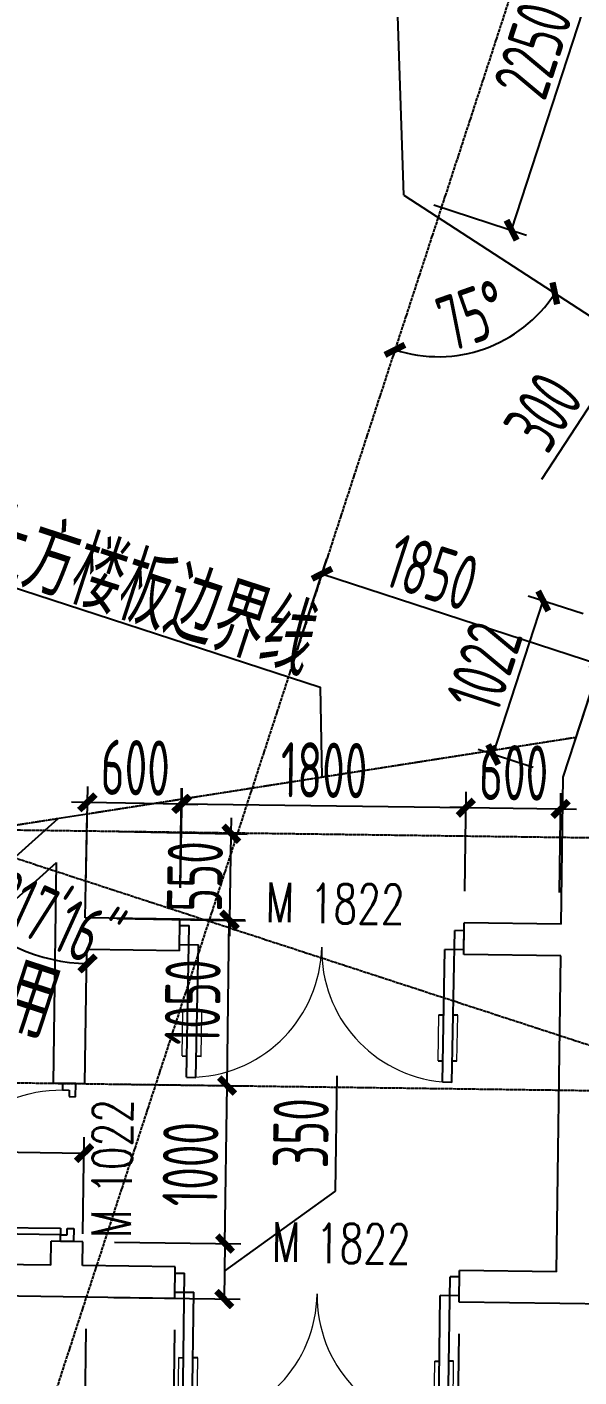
# Model space of a CAD drawing. Header units: millimetres. Extents: x 11639278 to 23698211, y -13072636 to -5537337.
# Drawn here: x 11854650 to 11858144, y -6352393 to -6343850 of the extents above; entities that cross this region are included whole.
import ezdxf
from ezdxf.enums import TextEntityAlignment as Align

# ---------------------------------------------------------------- set-up
doc = ezdxf.new("R2010")
doc.units = ezdxf.units.MM
doc.header["$LTSCALE"] = 10
for name, pattern in [('A2-RG-AXIS$0$CENTER', [2, 1.25, -0.25, 0.25, -0.25]), ('A2-RG-AXIS$0$DOTE', [2.42, 2, -0.2, 0.02, -0.2]), ('A2-RI-F1$0$HIDDEN2', [0.1875, 0.125, -0.0625])]:
    doc.linetypes.add(name, pattern=pattern)
for name, color, linetype in [('A2-RB-F1$0$$34$A-DIMS-100', 1, 'Continuous'), ('A2-RB-F1$0$A-DIMS-100', 1, 'Continuous'), ('A2-RD-F1（少）$0$A-STRS', 50, 'Continuous'), ('A2-RG-AXIS$0$A-GRID', 1, 'A2-RG-AXIS$0$CENTER'), ('A2-RI-F1$0$A-DOOR', 32, 'Continuous'), ('A2-RI-F1$0$A-SYMB', 4, 'Continuous'), ('A2-RI-F1$0$A-SYMB-AREA', 4, 'Continuous'), ('A2-RI-F1$0$A-SYMB-DOOR', 4, 'Continuous'), ('A2-RI-F1$0$A-SYMB-NAME', 4, 'Continuous'), ('A2-RI-F1$0$A-WALL', 7, 'Continuous'), ('A2-RI-F1$0$an-flor-abov', 2, 'A2-RI-F1$0$HIDDEN2'), ('A2-RI-F1$0$WINDOW_TEXT', 7, 'Continuous')]:
    doc.layers.add(name, color=color, linetype=linetype)
doc.styles.add('A2-RB-F1$0$$0$XD2008', font='hzs.shx', dxfattribs={"width": 0.7, "bigfont": 'hztxt.shx'})
doc.styles.add('A2-RB-F1$0$XD2008', font='hzs.shx', dxfattribs={"width": 0.7, "bigfont": 'hztxt.shx'})
doc.styles.add('A2-RI-F1$0$ECADI', font='hzs.shx', dxfattribs={"width": 0.7, "bigfont": 'hztxt.shx'})
doc.styles.add('A2-RI-F1$0$ECADI-TXT', font='simplex.shx', dxfattribs={"bigfont": 'hztxt.shx'})
doc.styles.add('A2-RI-F1$0$SIMPLEX', font='simplex.shx', dxfattribs={"width": 0.7})
doc.dimstyles.new('A2-RB-F1$0$$0$XD100$0', dxfattribs={"dimscale": 100, "dimtxt": 3.5, "dimasz": 1, "dimexe": 1, "dimexo": 2, "dimgap": 0.5, "dimtad": 1, "dimdec": 0, "dimdsep": 46, "dimtxsty": 'A2-RB-F1$0$$0$XD2008', "dimblk1": 'A2-RB-F1$0$$20$_ArchTick', "dimblk2": 'A2-RB-F1$0$$20$_ArchTick', "dimsah": 1, "dimcen": 2.5, "dimclrt": 4, "dimaunit": 1, "dimadec": 0, "dimazin": 0, "dimtfac": 1, "dimtdec": 0, "dimtix": 1, "dimtmove": 2, "dimatfit": 3, "dimfxl": 0, "dimtolj": 1, "dimtzin": 0, "dimarcsym": 0})
doc.dimstyles.new('A2-RB-F1$0$XD100', dxfattribs={"dimscale": 100, "dimtxt": 3.5, "dimasz": 1.5, "dimexe": 1, "dimexo": 2, "dimgap": 0.5, "dimtad": 1, "dimdec": 0, "dimdsep": 46, "dimtxsty": 'A2-RB-F1$0$XD2008', "dimcen": 2.5, "dimclrt": 4, "dimaunit": 1, "dimadec": 0, "dimazin": 0, "dimtfac": 1, "dimtdec": 0, "dimtix": 1, "dimtmove": 1, "dimatfit": 3, "dimfxl": 0, "dimtolj": 1, "dimtzin": 0, "dimarcsym": 0})
doc.dimstyles.new('A2-RB-F1$0$XD100$0', dxfattribs={"dimscale": 100, "dimtxt": 3.5, "dimasz": 1, "dimexe": 1, "dimexo": 2, "dimgap": 0.5, "dimtad": 1, "dimdec": 0, "dimdsep": 46, "dimtxsty": 'A2-RB-F1$0$XD2008', "dimblk1": 'A2-RB-F1$0$_ArchTick', "dimblk2": 'A2-RB-F1$0$_ArchTick', "dimsah": 1, "dimcen": 2.5, "dimclrt": 4, "dimaunit": 1, "dimadec": 0, "dimazin": 0, "dimtfac": 1, "dimtdec": 0, "dimtix": 1, "dimtmove": 1, "dimatfit": 3, "dimfxl": 0, "dimtolj": 1, "dimtzin": 0, "dimarcsym": 0})

# ---------------------------------------------------------------- blocks, each defined once
blk = doc.blocks.new('A2-RG-AXIS')
at = {"layer": 'A2-RG-AXIS$0$A-GRID', "linetype": 'A2-RG-AXIS$0$DOTE'}
for p, q in [((11866017.6, -6318162.5), (11852857, -6358539.7)), ((11834459.4, -6342551.3), (11872420.1, -6354924.3)), ((11835588.6, -6348674.9), (11872727, -6349175.1)), ((11835567, -6350274.8), (11872705.5, -6350774.9))]:
    blk.add_line(p, q, dxfattribs=at)
blk = doc.blocks.new('A2-RB-F1$0$_ArchTick')
at = {"color": 0, "linetype": 'ByBlock', "const_width": 0.4}
blk.add_lwpolyline([(-0.5, -0.5), (0.5, 0.5)], dxfattribs=at)
blk = doc.blocks.new('*D1286')
at = {"layer": 'A2-RB-F1$0$A-DIMS-100', "color": 0, "lineweight": -2, "transparency": 16777216}
for p, q in [((11857922.7, -6342836.5), (11858509.9, -6343027.9)), ((11857717.5, -6345136.1), (11858414.8, -6342996.9)), ((11857225.5, -6344975.8), (11857812.6, -6345167.1))]:
    blk.add_line(p, q, dxfattribs=at)
at = {"layer": 'Defpoints', "color": 0, "transparency": 16777216}
for p in [(11857732.6, -6342774.5), (11858414.8, -6342996.9), (11857035.3, -6344913.8)]:
    blk.add_point(p, dxfattribs=at)
at = {"layer": 'A2-RB-F1$0$A-DIMS-100', "color": 0, "lineweight": -2, "transparency": 16777216, "xscale": 100, "yscale": 100, "zscale": 100}
for p, rotation in [((11858414.8, -6342996.9), 71.94704049330034), ((11857717.5, -6345136.1), 251.9470404933003)]:
    blk.add_blockref('A2-RB-F1$0$_ArchTick', p, dxfattribs=dict(at, rotation=rotation))
at = {"layer": 'A2-RB-F1$0$A-DIMS-100', "color": 4, "transparency": 16777216, "insert": (11857852.3, -6343996.8), "char_height": 350, "attachment_point": 5, "rotation": 71.94704, "style": 'A2-RB-F1$0$XD2008'}
blk.add_mtext('\\A1;2250', dxfattribs=at)
blk = doc.blocks.new('*D1292')
at = {"layer": 'A2-RB-F1$0$A-DIMS-100', "color": 0, "lineweight": -2, "transparency": 16777216}
for p, q in [((11855583.2, -6352095), (11855569.1, -6353151.9)), ((11857383, -6352119.1), (11857368.9, -6353176)), ((11855570.4, -6353051.9), (11857370.3, -6353076))]:
    blk.add_line(p, q, dxfattribs=at)
at = {"layer": 'Defpoints', "color": 0, "transparency": 16777216}
for p in [(11855585.9, -6351895), (11857385.7, -6351919.1), (11857370.3, -6353076)]:
    blk.add_point(p, dxfattribs=at)
at = {"layer": 'A2-RB-F1$0$A-DIMS-100', "color": 0, "lineweight": -2, "transparency": 16777216, "xscale": 100, "yscale": 100, "zscale": 100}
for p, rotation in [((11855570.4, -6353051.9), 179.2349047047438), ((11857370.3, -6353076), 359.2349047047438)]:
    blk.add_blockref('A2-RB-F1$0$_ArchTick', p, dxfattribs=dict(at, rotation=rotation))
at = {"layer": 'A2-RB-F1$0$A-DIMS-100', "color": 4, "transparency": 16777216, "insert": (11856473.3, -6352839), "char_height": 350, "attachment_point": 5, "rotation": 359.2349, "style": 'A2-RB-F1$0$XD2008'}
blk.add_mtext('\\A1;1800', dxfattribs=at)
blk = doc.blocks.new('*D1293')
at = {"layer": 'A2-RB-F1$0$A-DIMS-100', "color": 0, "lineweight": -2, "transparency": 16777216}
for p, q in [((11857383, -6352119.1), (11857368.9, -6353176)), ((11858688, -6352136.5), (11858673.8, -6353193.4)), ((11857370.3, -6353076), (11858675.2, -6353093.4))]:
    blk.add_line(p, q, dxfattribs=at)
at = {"layer": 'Defpoints', "color": 0, "transparency": 16777216}
for p in [(11857385.7, -6351919.1), (11858690.6, -6351936.5), (11858675.2, -6353093.4)]:
    blk.add_point(p, dxfattribs=at)
at = {"layer": 'A2-RB-F1$0$A-DIMS-100', "color": 0, "lineweight": -2, "transparency": 16777216, "xscale": 100, "yscale": 100, "zscale": 100}
for p, rotation in [((11857370.3, -6353076), 179.234904710954), ((11858675.2, -6353093.4), 359.234904710954)]:
    blk.add_blockref('A2-RB-F1$0$_ArchTick', p, dxfattribs=dict(at, rotation=rotation))
at = {"layer": 'A2-RB-F1$0$A-DIMS-100', "color": 4, "transparency": 16777216, "insert": (11858025.7, -6352859.7), "char_height": 350, "attachment_point": 5, "rotation": 359.2349, "style": 'A2-RB-F1$0$XD2008'}
blk.add_mtext('\\A1;1305', dxfattribs=at)
blk = doc.blocks.new('*D1343')
at = {"layer": 'A2-RB-F1$0$A-DIMS-100', "color": 0, "lineweight": -2, "transparency": 16777216}
for p, q in [((11856358.8, -6347796), (11856548.3, -6347214.6)), ((11856517.3, -6347309.7), (11858276.4, -6347883)), ((11858117.9, -6348369.4), (11858307.4, -6347788))]:
    blk.add_line(p, q, dxfattribs=at)
at = {"layer": 'Defpoints', "color": 0, "transparency": 16777216}
for p in [(11858276.4, -6347883), (11856296.8, -6347986.2), (11858055.9, -6348559.5)]:
    blk.add_point(p, dxfattribs=at)
at = {"layer": 'A2-RB-F1$0$A-DIMS-100', "color": 0, "lineweight": -2, "transparency": 16777216, "xscale": 100, "yscale": 100, "zscale": 100}
for p, rotation in [((11856517.3, -6347309.7), 161.9470611219763), ((11858276.4, -6347883), 341.9470611219763)]:
    blk.add_blockref('A2-RB-F1$0$_ArchTick', p, dxfattribs=dict(at, rotation=rotation))
at = {"layer": 'A2-RB-F1$0$A-DIMS-100', "color": 4, "transparency": 16777216, "insert": (11857214.7, -6347299.1), "char_height": 350, "attachment_point": 5, "rotation": 341.94706, "style": 'A2-RB-F1$0$XD2008'}
blk.add_mtext('\\A1;1850', dxfattribs=at)
blk = doc.blocks.new('*D1350')
at = {"layer": 'A2-RB-F1$0$A-DIMS-100', "color": 0, "lineweight": -2, "transparency": 16777216}
for p, q in [((11857600.8, -6348453.7), (11857917.5, -6347482.1)), ((11858169.9, -6347564.4), (11857822.4, -6347451.1)), ((11857853.2, -6348536), (11857505.7, -6348422.8))]:
    blk.add_line(p, q, dxfattribs=at)
at = {"layer": 'Defpoints', "color": 0, "transparency": 16777216}
for p in [(11857917.5, -6347482.1), (11858360, -6347626.4), (11858043.4, -6348598)]:
    blk.add_point(p, dxfattribs=at)
at = {"layer": 'A2-RB-F1$0$A-DIMS-100', "color": 0, "lineweight": -2, "transparency": 16777216, "xscale": 100, "yscale": 100, "zscale": 100}
for p, rotation in [((11857917.5, -6347482.1), 71.94709003985555), ((11857600.8, -6348453.7), 251.9470900398556)]:
    blk.add_blockref('A2-RB-F1$0$_ArchTick', p, dxfattribs=dict(at, rotation=rotation))
at = {"layer": 'A2-RB-F1$0$A-DIMS-100', "color": 4, "transparency": 16777216, "insert": (11857545.2, -6347898.2), "char_height": 350, "attachment_point": 5, "rotation": 71.94709, "style": 'A2-RB-F1$0$XD2008'}
blk.add_mtext('\\A1;1022', dxfattribs=at)
blk = doc.blocks.new('*D1066')
at = {"layer": 'A2-RB-F1$0$A-DIMS-100', "color": 0, "lineweight": -2, "transparency": 16777216}
blk.add_arc((11857252.3, -6345054.9), 881.3, 251.94704, 326.94704, dxfattribs=at)
at = {"layer": 'Defpoints', "color": 0, "transparency": 16777216}
for p in [(11866017.6, -6318162.5), (11857035.3, -6344913.8), (11857358.9, -6345929.8), (11859206, -6346326.3), (11852857, -6358539.7)]:
    blk.add_point(p, dxfattribs=at)
at = {"layer": 'A2-RB-F1$0$A-DIMS-100', "color": 0, "lineweight": -2, "transparency": 16777216, "xscale": 100, "yscale": 100, "zscale": 100}
for p, rotation in [((11857991, -6345535.6), 56.94704049335844), ((11856979.1, -6345892.9), 161.9470385784911)]:
    blk.add_blockref('A2-RB-F1$0$_ArchTick', p, dxfattribs=dict(at, rotation=rotation))
at = {"layer": 'A2-RB-F1$0$A-DIMS-100', "color": 4, "transparency": 16777216, "insert": (11857470.8, -6345673.8), "char_height": 350, "attachment_point": 5, "rotation": 19.44704, "style": 'A2-RB-F1$0$XD2008'}
blk.add_mtext('\\A1;75°', dxfattribs=at)
blk = doc.blocks.new('*D1072')
at = {"layer": 'A2-RB-F1$0$A-DIMS-100', "color": 0, "lineweight": -2, "transparency": 16777216}
for p, q in [((11858533.1, -6345526.9), (11859072.2, -6345880)), ((11858368.8, -6345777.9), (11858907.9, -6346131)), ((11858988.6, -6345825.2), (11858824.2, -6346076.2)), ((11858906.4, -6345950.7), (11858306, -6346102.8)), ((11858306, -6346102.8), (11857906, -6346713.5))]:
    blk.add_line(p, q, dxfattribs=at)
at = {"layer": 'Defpoints', "color": 0, "transparency": 16777216}
for p in [(11858365.8, -6345417.3), (11858201.5, -6345668.3), (11858824.2, -6346076.2)]:
    blk.add_point(p, dxfattribs=at)
at = {"layer": 'A2-RB-F1$0$A-DIMS-100', "color": 0, "lineweight": -2, "transparency": 16777216, "xscale": 100, "yscale": 100, "zscale": 100}
for p, rotation in [((11858988.6, -6345825.2), 56.77460705930186), ((11858824.2, -6346076.2), 236.7746070593018)]:
    blk.add_blockref('A2-RB-F1$0$_ArchTick', p, dxfattribs=dict(at, rotation=rotation))
at = {"layer": 'A2-RB-F1$0$A-DIMS-100', "color": 4, "transparency": 16777216, "insert": (11857917.8, -6346284.9), "char_height": 350, "attachment_point": 5, "rotation": 56.77461, "style": 'A2-RB-F1$0$XD2008'}
blk.add_mtext('\\A1;300', dxfattribs=at)
blk = doc.blocks.new('*D919')
at = {"layer": 'A2-RB-F1$0$A-DIMS-100', "color": 0, "lineweight": -2, "transparency": 16777216}
blk.add_arc((11857252.3, -6345054.9), 881.3, 251.94704, 326.94704, dxfattribs=at)
at = {"layer": 'Defpoints', "color": 0, "transparency": 16777216}
for p in [(11866017.6, -6318162.5), (11857035.3, -6344913.8), (11857358.9, -6345929.8), (11859206, -6346326.3), (11852857, -6358539.7)]:
    blk.add_point(p, dxfattribs=at)
at = {"layer": 'A2-RB-F1$0$A-DIMS-100', "color": 0, "lineweight": -2, "transparency": 16777216, "xscale": 100, "yscale": 100, "zscale": 100}
for p, rotation in [((11857991, -6345535.6), 56.94704049335844), ((11856979.1, -6345892.9), 161.9470385784911)]:
    blk.add_blockref('A2-RB-F1$0$_ArchTick', p, dxfattribs=dict(at, rotation=rotation))
at = {"layer": 'A2-RB-F1$0$A-DIMS-100', "color": 4, "transparency": 16777216, "insert": (11857470.8, -6345673.8), "char_height": 350, "attachment_point": 5, "rotation": 19.44704, "style": 'A2-RB-F1$0$XD2008'}
blk.add_mtext('\\A1;75°', dxfattribs=at)
blk = doc.blocks.new('*D785')
at = {"layer": 'A2-RB-F1$0$A-DIMS-100', "color": 0, "lineweight": -2, "transparency": 16777216}
for p, q in [((11855022.5, -6352087.5), (11855008.4, -6353144.4)), ((11855583.2, -6352095), (11855569.1, -6353151.9)), ((11855009.8, -6353044.4), (11854909.8, -6353043.1)), ((11855009.8, -6353044.4), (11855570.4, -6353051.9)), ((11855570.4, -6353051.9), (11855670.4, -6353053.3))]:
    blk.add_line(p, q, dxfattribs=at)
at = {"layer": 'Defpoints', "color": 0, "transparency": 16777216}
for p in [(11855025.2, -6351887.5), (11855585.9, -6351895), (11855570.4, -6353051.9)]:
    blk.add_point(p, dxfattribs=at)
at = {"layer": 'A2-RB-F1$0$A-DIMS-100', "color": 0, "lineweight": -2, "transparency": 16777216, "xscale": 100, "yscale": 100, "zscale": 100}
for p, rotation in [((11855009.8, -6353044.4), 359.234904689043), ((11855570.4, -6353051.9), 179.2349046890431)]:
    blk.add_blockref('A2-RB-F1$0$_ArchTick', p, dxfattribs=dict(at, rotation=rotation))
at = {"layer": 'A2-RB-F1$0$A-DIMS-100', "color": 4, "transparency": 16777216, "insert": (11855293.1, -6352823.2), "char_height": 350, "attachment_point": 5, "rotation": 359.2349, "style": 'A2-RB-F1$0$XD2008'}
blk.add_mtext('\\A1;561', dxfattribs=at)
blk = doc.blocks.new('*D791')
at = {"layer": 'A2-RB-F1$0$A-DIMS-100', "color": 0, "lineweight": -2, "transparency": 16777216}
for p, q in [((11855620.6, -6349295.3), (11855629, -6348665.8)), ((11857420.4, -6349319.3), (11857428.8, -6348689.8)), ((11855627.7, -6348765.8), (11857427.5, -6348789.8))]:
    blk.add_line(p, q, dxfattribs=at)
at = {"layer": 'Defpoints', "color": 0, "transparency": 16777216}
for p in [(11857427.5, -6348789.8), (11855617.9, -6349495.2), (11857417.8, -6349519.3)]:
    blk.add_point(p, dxfattribs=at)
at = {"layer": 'A2-RB-F1$0$A-DIMS-100', "color": 0, "lineweight": -2, "transparency": 16777216, "xscale": 100, "yscale": 100, "zscale": 100}
for p, rotation in [((11855627.7, -6348765.8), 179.2349047046861), ((11857427.5, -6348789.8), 359.2349047046861)]:
    blk.add_blockref('A2-RB-F1$0$_ArchTick', p, dxfattribs=dict(at, rotation=rotation))
at = {"layer": 'A2-RB-F1$0$A-DIMS-100', "color": 4, "transparency": 16777216, "insert": (11856530.6, -6348552.8), "char_height": 350, "attachment_point": 5, "rotation": 359.2349, "style": 'A2-RB-F1$0$XD2008'}
blk.add_mtext('\\A1;1800', dxfattribs=at)
blk = doc.blocks.new('*D792')
at = {"layer": 'A2-RB-F1$0$A-DIMS-100', "color": 0, "lineweight": -2, "transparency": 16777216}
for p, q in [((11855022.6, -6349287.3), (11855034.2, -6348656.3)), ((11855621.5, -6349298.3), (11855633.1, -6348667.3)), ((11855032.4, -6348756.3), (11854932.4, -6348754.5)), ((11855631.3, -6348767.3), (11855032.4, -6348756.3)), ((11855631.3, -6348767.3), (11855731.3, -6348769.2))]:
    blk.add_line(p, q, dxfattribs=at)
at = {"layer": 'Defpoints', "color": 0, "transparency": 16777216}
for p in [(11855032.4, -6348756.3), (11855019, -6349487.2), (11855617.9, -6349498.3)]:
    blk.add_point(p, dxfattribs=at)
at = {"layer": 'A2-RB-F1$0$A-DIMS-100', "color": 0, "lineweight": -2, "transparency": 16777216, "xscale": 100, "yscale": 100, "zscale": 100}
for p, rotation in [((11855032.4, -6348756.3), 358.947030030463), ((11855631.3, -6348767.3), 178.947030030463)]:
    blk.add_blockref('A2-RB-F1$0$_ArchTick', p, dxfattribs=dict(at, rotation=rotation))
at = {"layer": 'A2-RB-F1$0$A-DIMS-100', "color": 4, "transparency": 16777216, "insert": (11855336, -6348536.9), "char_height": 350, "attachment_point": 5, "rotation": 358.94703, "style": 'A2-RB-F1$0$XD2008'}
blk.add_mtext('\\A1;600', dxfattribs=at)
blk = doc.blocks.new('*D793')
at = {"layer": 'A2-RB-F1$0$A-DIMS-100', "color": 0, "lineweight": -2, "transparency": 16777216}
for p, q in [((11857420.4, -6349319.3), (11857428.8, -6348689.8)), ((11858020.6, -6349327.3), (11858029, -6348697.8)), ((11857427.5, -6348789.8), (11857327.5, -6348788.5)), ((11857427.5, -6348789.8), (11858027.7, -6348797.8)), ((11858027.7, -6348797.8), (11858127.7, -6348799.2))]:
    blk.add_line(p, q, dxfattribs=at)
at = {"layer": 'Defpoints', "color": 0, "transparency": 16777216}
for p in [(11858027.7, -6348797.8), (11857417.8, -6349519.3), (11858017.9, -6349527.3)]:
    blk.add_point(p, dxfattribs=at)
at = {"layer": 'A2-RB-F1$0$A-DIMS-100', "color": 0, "lineweight": -2, "transparency": 16777216, "xscale": 100, "yscale": 100, "zscale": 100}
for p, rotation in [((11857427.5, -6348789.8), 359.2349047044488), ((11858027.7, -6348797.8), 179.2349047044488)]:
    blk.add_blockref('A2-RB-F1$0$_ArchTick', p, dxfattribs=dict(at, rotation=rotation))
at = {"layer": 'A2-RB-F1$0$A-DIMS-100', "color": 4, "transparency": 16777216, "insert": (11857730.6, -6348568.8), "char_height": 350, "attachment_point": 5, "rotation": 359.2349, "style": 'A2-RB-F1$0$XD2008'}
blk.add_mtext('\\A1;600', dxfattribs=at)
blk = doc.blocks.new('*D794')
at = {"layer": 'A2-RB-F1$0$A-DIMS-100', "color": 0, "lineweight": -2, "transparency": 16777216}
for p, q in [((11853104.7, -6351461.9), (11853112.8, -6350850.6)), ((11855004.5, -6351487.2), (11855012.7, -6350876)), ((11853111.5, -6350950.6), (11855011.3, -6350976))]:
    blk.add_line(p, q, dxfattribs=at)
at = {"layer": 'Defpoints', "color": 0, "transparency": 16777216}
for p in [(11855011.3, -6350976), (11853102, -6351661.8), (11855001.8, -6351687.2)]:
    blk.add_point(p, dxfattribs=at)
at = {"layer": 'A2-RB-F1$0$A-DIMS-100', "color": 0, "lineweight": -2, "transparency": 16777216, "xscale": 100, "yscale": 100, "zscale": 100}
for p, rotation in [((11853111.5, -6350950.6), 179.234904704615), ((11855011.3, -6350976), 359.234904704615)]:
    blk.add_blockref('A2-RB-F1$0$_ArchTick', p, dxfattribs=dict(at, rotation=rotation))
at = {"layer": 'A2-RB-F1$0$A-DIMS-100', "color": 4, "transparency": 16777216, "insert": (11854064.4, -6350738.3), "char_height": 350, "attachment_point": 5, "rotation": 359.2349, "style": 'A2-RB-F1$0$XD2008'}
blk.add_mtext('\\A1;1900', dxfattribs=at)
blk = doc.blocks.new('A2-RB-F1$0$$20$_ArchTick')
at = {"color": 0, "linetype": 'ByBlock', "const_width": 0.4}
blk.add_lwpolyline([(-0.5, -0.5), (0.5, 0.5)], dxfattribs=at)
blk = doc.blocks.new('*D795')
at = {"layer": 'A2-RB-F1$0$$34$A-DIMS-100', "color": 0, "lineweight": -2, "transparency": 16777216}
blk.add_arc((11854769, -6348925.3), 1365, 179.24566, 221.96419, dxfattribs=at)
at = {"layer": 'Defpoints', "color": 0, "transparency": 16777216}
for p in [(11835594.4, -6348672.9), (11854769, -6348925.3), (11872151.4, -6349154.2), (11853441.6, -6349243.6), (11853067.4, -6350455.5)]:
    blk.add_point(p, dxfattribs=at)
at = {"layer": 'A2-RB-F1$0$$34$A-DIMS-100', "color": 0, "lineweight": -2, "transparency": 16777216, "xscale": 100, "yscale": 100, "zscale": 100}
for p, rotation in [((11853404.1, -6348907.4), 89.24566017403515), ((11853754, -6349838.1), 311.9641854094716)]:
    blk.add_blockref('A2-RB-F1$0$$20$_ArchTick', p, dxfattribs=dict(at, rotation=rotation))
at = {"layer": 'A2-RB-F1$0$$34$A-DIMS-100', "color": 4, "transparency": 16777216, "insert": (11853733.1, -6349314.8), "char_height": 350, "attachment_point": 5, "rotation": 290.60492, "style": 'A2-RB-F1$0$$0$XD2008'}
blk.add_mtext('\\A1;42°43\'7"', dxfattribs=at)
blk = doc.blocks.new('*D796')
at = {"layer": 'A2-RB-F1$0$$34$A-DIMS-100', "color": 0, "lineweight": -2, "transparency": 16777216}
blk.add_arc((11855047.7, -6348674.7), 1101.6, 221.96419, 269.25206, dxfattribs=at)
at = {"layer": 'Defpoints', "color": 0, "transparency": 16777216}
for p in [(11854769, -6348925.3), (11854459.5, -6349606.2), (11855034.5, -6349679.5), (11853067.4, -6350455.5), (11855022.8, -6350579.4)]:
    blk.add_point(p, dxfattribs=at)
at = {"layer": 'A2-RB-F1$0$$34$A-DIMS-100', "color": 0, "lineweight": -2, "transparency": 16777216, "xscale": 100, "yscale": 100, "zscale": 100}
for p, rotation in [((11854228.5, -6349411.3), 131.964185409525), ((11855033.3, -6349776.2), 359.2520600839973)]:
    blk.add_blockref('A2-RB-F1$0$$20$_ArchTick', p, dxfattribs=dict(at, rotation=rotation))
at = {"layer": 'A2-RB-F1$0$$34$A-DIMS-100', "color": 4, "transparency": 16777216, "insert": (11854699.4, -6349442.7), "char_height": 350, "attachment_point": 5, "rotation": 335.60812, "style": 'A2-RB-F1$0$$0$XD2008'}
blk.add_mtext('\\A1;47°17\'16"', dxfattribs=at)
blk = doc.blocks.new('*D798')
at = {"layer": 'A2-RB-F1$0$A-DIMS-100', "color": 0, "lineweight": -2, "transparency": 16777216}
for p, q in [((11855217.2, -6350539.4), (11856016.6, -6350550.1)), ((11855903.2, -6351548.6), (11855916.6, -6350548.7)), ((11855203.8, -6351539.3), (11856003.2, -6351550))]:
    blk.add_line(p, q, dxfattribs=at)
at = {"layer": 'Defpoints', "color": 0, "transparency": 16777216}
for p in [(11855017.2, -6350536.7), (11855916.6, -6350548.7), (11855003.9, -6351536.6)]:
    blk.add_point(p, dxfattribs=at)
at = {"layer": 'A2-RB-F1$0$A-DIMS-100', "color": 0, "lineweight": -2, "transparency": 16777216, "xscale": 100, "yscale": 100, "zscale": 100}
for p, rotation in [((11855916.6, -6350548.7), 89.23490470434668), ((11855903.2, -6351548.6), 269.2349047043467)]:
    blk.add_blockref('A2-RB-F1$0$_ArchTick', p, dxfattribs=dict(at, rotation=rotation))
at = {"layer": 'A2-RB-F1$0$A-DIMS-100', "color": 4, "transparency": 16777216, "insert": (11855684.9, -6351045.7), "char_height": 350, "attachment_point": 5, "rotation": 89.2349, "style": 'A2-RB-F1$0$XD2008'}
blk.add_mtext('\\A1;1000', dxfattribs=at)
blk = doc.blocks.new('*D799')
at = {"layer": 'A2-RB-F1$0$A-DIMS-100', "color": 0, "lineweight": -2, "transparency": 16777216}
for p, q in [((11856603.8, -6351217.5), (11856613.6, -6350487.6)), ((11855900.9, -6351723.9), (11856603.8, -6351217.5)), ((11855203.8, -6351539.3), (11856003.2, -6351550)), ((11855903.2, -6351548.6), (11855898.5, -6351899.2)), ((11855199.2, -6351889.9), (11855998.5, -6351900.5))]:
    blk.add_line(p, q, dxfattribs=at)
at = {"layer": 'Defpoints', "color": 0, "transparency": 16777216}
for p in [(11855003.9, -6351536.6), (11854999.2, -6351887.2), (11855898.5, -6351899.2)]:
    blk.add_point(p, dxfattribs=at)
at = {"layer": 'A2-RB-F1$0$A-DIMS-100', "color": 0, "lineweight": -2, "transparency": 16777216, "xscale": 100, "yscale": 100, "zscale": 100}
for p, rotation in [((11855903.2, -6351548.6), 89.23490470498606), ((11855898.5, -6351899.2), 269.234904704986)]:
    blk.add_blockref('A2-RB-F1$0$_ArchTick', p, dxfattribs=dict(at, rotation=rotation))
at = {"layer": 'A2-RB-F1$0$A-DIMS-100', "color": 4, "transparency": 16777216, "insert": (11856383.7, -6350849.5), "char_height": 350, "attachment_point": 5, "rotation": 89.2349, "style": 'A2-RB-F1$0$XD2008'}
blk.add_mtext('\\A1;350', dxfattribs=at)
blk = doc.blocks.new('*D800')
at = {"layer": 'A2-RB-F1$0$A-DIMS-100', "color": 0, "lineweight": -2, "transparency": 16777216}
for p, q in [((11855231.2, -6349490.1), (11856030.6, -6349500.8)), ((11855916.6, -6350548.7), (11855930.6, -6349499.4)), ((11855217.2, -6350539.4), (11856016.6, -6350550.1))]:
    blk.add_line(p, q, dxfattribs=at)
at = {"layer": 'Defpoints', "color": 0, "transparency": 16777216}
for p in [(11855031.2, -6349487.4), (11855930.6, -6349499.4), (11855017.2, -6350536.7)]:
    blk.add_point(p, dxfattribs=at)
at = {"layer": 'A2-RB-F1$0$A-DIMS-100', "color": 0, "lineweight": -2, "transparency": 16777216, "xscale": 100, "yscale": 100, "zscale": 100}
for p, rotation in [((11855930.6, -6349499.4), 89.23490470455606), ((11855916.6, -6350548.7), 269.2349047045561)]:
    blk.add_blockref('A2-RB-F1$0$_ArchTick', p, dxfattribs=dict(at, rotation=rotation))
at = {"layer": 'A2-RB-F1$0$A-DIMS-100', "color": 4, "transparency": 16777216, "insert": (11855698.6, -6350021.1), "char_height": 350, "attachment_point": 5, "rotation": 89.2349, "style": 'A2-RB-F1$0$XD2008'}
blk.add_mtext('\\A1;1050', dxfattribs=at)
blk = doc.blocks.new('*D801')
at = {"layer": 'A2-RB-F1$0$A-DIMS-100', "color": 0, "lineweight": -2, "transparency": 16777216}
for p, q in [((11855943.2, -6348954.8), (11855945.1, -6348854.9)), ((11855229, -6348941.7), (11856043.2, -6348956.7)), ((11855933.1, -6349504.1), (11855943.2, -6348954.8)), ((11855218.9, -6349490.9), (11856033.1, -6349505.9)), ((11855933.1, -6349504.1), (11855931.3, -6349604))]:
    blk.add_line(p, q, dxfattribs=at)
at = {"layer": 'Defpoints', "color": 0, "transparency": 16777216}
for p in [(11855029, -6348938), (11855943.2, -6348954.8), (11855019, -6349487.2)]:
    blk.add_point(p, dxfattribs=at)
at = {"layer": 'A2-RB-F1$0$A-DIMS-100', "color": 0, "lineweight": -2, "transparency": 16777216, "xscale": 100, "yscale": 100, "zscale": 100}
for p, rotation in [((11855943.2, -6348954.8), 268.9470300301887), ((11855933.1, -6349504.1), 88.9470300301887)]:
    blk.add_blockref('A2-RB-F1$0$_ArchTick', p, dxfattribs=dict(at, rotation=rotation))
at = {"layer": 'A2-RB-F1$0$A-DIMS-100', "color": 4, "transparency": 16777216, "insert": (11855713.2, -6349225.3), "char_height": 350, "attachment_point": 5, "rotation": 88.94703, "style": 'A2-RB-F1$0$XD2008'}
blk.add_mtext('\\A1;550', dxfattribs=at)
blk = doc.blocks.new('A2-RI-F1$0$$DorLib2D$00000011')
for p, q in [((-0.4667, 0.4709), (-0.4667, -0.0625)), ((-0.4667, 0.4709), (-0.4333, 0.4709)), ((-0.4333, 0.4709), (-0.4333, 0.0042)), ((0.4333, 0.4709), (0.4333, 0.0042)), ((0.4667, 0.4709), (0.4333, 0.4709)), ((0.4667, 0.4709), (0.4667, -0.0625)), ((-0.4833, 0.3962), (-0.4667, 0.3962)), ((-0.4167, 0.3962), (-0.4333, 0.3962)), ((0.4167, 0.3962), (0.4333, 0.3962)), ((0.4833, 0.3962), (0.4667, 0.3962)), ((-0.4833, 0.2346), (-0.4667, 0.2346)), ((-0.4167, 0.2346), (-0.4333, 0.2346)), ((0.4167, 0.2346), (0.4333, 0.2346)), ((0.4833, 0.2346), (0.4667, 0.2346)), ((-0.5, 0.0042), (-0.4333, 0.0042)), ((-0.5, 0.0042), (-0.5, -0.0625)), ((0.5, 0.0042), (0.4333, 0.0042)), ((0.5, 0.0042), (0.5, -0.0625)), ((-0.5, -0.0625), (-0.4667, -0.0625)), ((0.5, -0.0625), (0.4667, -0.0625))]:
    blk.add_line(p, q)
at = {"lineweight": 13}
for p, q in [((-0.4833, 0.3962), (-0.4833, 0.2346)), ((-0.4167, 0.3962), (-0.4167, 0.2346)), ((0.4167, 0.3962), (0.4167, 0.2346)), ((0.4833, 0.3962), (0.4833, 0.2346))]:
    blk.add_line(p, q, dxfattribs=at)
for centre, start, end in [((-0.4667, 0.0042), 0, 85.904), ((0.4667, 0.0042), 94.096, 180)]:
    blk.add_arc(centre, 0.4667, start, end, dxfattribs=at)
blk = doc.blocks.new('A2-RI-F1$0$door-doublewing')
at = {"layer": 'A2-RI-F1$0$A-DOOR', "color": 4, "xscale": -0.9999999999999998, "rotation": 180}
blk.add_blockref('A2-RI-F1$0$$DorLib2D$00000011', (0, -0.0291), dxfattribs=at)
at = {"layer": 'A2-RI-F1$0$WINDOW_TEXT', "style": 'A2-RI-F1$0$SIMPLEX', "flags": 9}
blk.add_attdef('A', text='', height=1, dxfattribs=at).set_placement((0, 1.5), align=Align.MIDDLE)
blk = doc.blocks.new('A2-RI-F1$0$5erhfh')
at = {"layer": 'A2-RI-F1$0$A-SYMB-AREA', "style": 'A2-RI-F1$0$ECADI', "width": 0.7}
blk.add_attdef('340M2', text='', height=2.5, dxfattribs=at).set_placement((0, 1.25), align=Align.MIDDLE_LEFT)
at = {"layer": 'A2-RI-F1$0$A-SYMB-NAME', "style": 'A2-RI-F1$0$ECADI', "width": 0.7}
blk.add_attdef('CHINESENAME', (-12.292, 3.087), '', height=4.5, dxfattribs=at)
blk = doc.blocks.new('A2-RI-F1$0$ECADI-TAG-DOOR')
blk = doc.blocks.new('A2-RI-F1$0$door-1000')
for p, q in [((0.6493, 0.6471), (0.7083, 0.7059)), ((0.7083, 0.7059), (0.7083, 0.7059)), ((0.7083, 0.7059), (0.7672, 0.6469)), ((0.6787, 0.6175), (0.6493, 0.6471)), ((0.7082, 0.647), (0.6787, 0.6175)), ((0.7376, 0.6174), (0.7082, 0.647)), ((0.7672, 0.6469), (0.7376, 0.6174)), ((0.059, 0.0588), (0, 0)), ((0, 0), (0.0588, -0.059)), ((0, 0), (0, 0)), ((0.0589, -0.0001), (0.0884, 0.0293)), ((0.0884, 0.0293), (0.059, 0.0588)), ((0.0588, -0.059), (0.0883, -0.0296)), ((0.0883, -0.0296), (0.0589, -0.0001)), ((0.1179, -0.0002), (0.0883, -0.0296)), ((0.0883, -0.0296), (0.6766, -0.6199)), ((0.7061, -0.5905), (0.1179, -0.0002)), ((0.4506, -0.4431), (0.4756, -0.4182)), ((0.5051, -0.3888), (0.5301, -0.3639)), ((0.6183, -0.5024), (0.6432, -0.4775)), ((0.5638, -0.5566), (0.5888, -0.5318)), ((0.6766, -0.6199), (0.7061, -0.5905))]:
    blk.add_line(p, q)
at = {"lineweight": 13}
for p, q in [((0.6432, -0.4775), (0.5301, -0.3639)), ((0.5638, -0.5566), (0.4506, -0.4431))]:
    blk.add_line(p, q, dxfattribs=at)
blk.add_arc((0.1481, 0.0285), 0.8333, 312.03498, 44.97267, dxfattribs=at)
blk = doc.blocks.new('A2-RI-F1')
at = {"layer": 'A2-RI-F1$0$A-SYMB'}
blk.add_lwpolyline([(11854147.8, -6347260), (11856506.8, -6348026.5), (11856516.8, -6348595.9)], dxfattribs=at)
at = {"layer": 'A2-RI-F1$0$A-WALL'}
for p, q in [((11858043.4, -6348598), (11858360, -6347626.4)), ((11858030.9, -6349527.5), (11858043.4, -6348598)), ((11853061.2, -6350462.8), (11854847.2, -6348857.6)), ((11855019, -6349487.2), (11855031.1, -6348828.8)), ((11853317.5, -6350501.3), (11854835.9, -6349136.7)), ((11854817.2, -6350534), (11854835.9, -6349136.7)), ((11855617.9, -6349495.2), (11855019, -6349487.2)), ((11855615.2, -6349695.2), (11855617.9, -6349495.2)), ((11857415.1, -6349719.3), (11857417.8, -6349519.3)), ((11858030.9, -6349527.5), (11857417.8, -6349519.3)), ((11855017.2, -6350536.7), (11855028.5, -6349687.4)), ((11855615.2, -6349695.2), (11855028.5, -6349687.4)), ((11858028.3, -6349727.5), (11857415.1, -6349719.3)), ((11858001.6, -6351727.3), (11858028.3, -6349727.5)), ((11855017.2, -6350536.7), (11854817.2, -6350534)), ((11854801.9, -6351684.5), (11854803.9, -6351533.9)), ((11855003.8, -6351536.6), (11854803.9, -6351533.9)), ((11855001.8, -6351687.2), (11855003.8, -6351536.6)), ((11854801.9, -6351684.5), (11853302, -6351664.5)), ((11855588.5, -6351695.1), (11855001.8, -6351687.2)), ((11855585.9, -6351895), (11855588.5, -6351695.1)), ((11857385.7, -6351919.1), (11857388.4, -6351719.1)), ((11858001.6, -6351727.3), (11857388.4, -6351719.1)), ((11855585.9, -6351895), (11850049.6, -6351821.1)), ((11859528.4, -6351947.7), (11857385.7, -6351919.1))]:
    blk.add_line(p, q, dxfattribs=at)
at = {"layer": 'A2-RI-F1$0$A-WALL', "lineweight": 25}
blk.add_line((11854839.6, -6348858.8), (11855031.1, -6348828.8), dxfattribs=at)
at = {"layer": 'A2-RI-F1$0$an-flor-abov', "ltscale": 2}
for p, q in [((11855031.1, -6348828.8), (11858126.3, -6348343.6)), ((11852442.2, -6349234.9), (11854847.2, -6348857.6))]:
    blk.add_line(p, q, dxfattribs=at)
ref = blk.add_blockref('A2-RI-F1$0$5erhfh', (11855364.7, -6347962.5), dxfattribs=dict(xscale=100, yscale=100, zscale=100, rotation=342))
ref.add_attrib('CHINESENAME', '上方楼板边界线', (11854291.1, -6347289), dxfattribs={"layer": 'A2-RI-F1$0$A-SYMB-NAME', "height": 450, "rotation": 342, "style": 'A2-RI-F1$0$ECADI', "width": 0.7})
ref = blk.add_blockref('A2-RI-F1$0$5erhfh', (11855002.2, -6350675.2), dxfattribs=dict(xscale=100.0000000000545, yscale=100.0000000000545, zscale=100.0000000000545, rotation=341.9467459272797))
ref.add_attrib('340M2', '5.2m2', (11853923.5, -6350388.2), dxfattribs={"layer": 'A2-RI-F1$0$A-SYMB-AREA', "height": 250, "rotation": 341.94675, "style": 'A2-RI-F1$0$ECADI', "width": 0.7})
ref.add_attrib('CHINESENAME', '备用', (11854155.5, -6350074.5), dxfattribs={"layer": 'A2-RI-F1$0$A-SYMB-NAME', "height": 450, "rotation": 341.94675, "style": 'A2-RI-F1$0$ECADI', "width": 0.7})
at = {"layer": 'A2-RI-F1$0$A-DOOR'}
for name, p, xscale, yscale, zscale, rotation in [('A2-RI-F1$0$door-doublewing', (11856516.4, -6349612.4), -1799.999999999257, 1799.999999999257, 1799.999999999257, 358.9092799096924), ('A2-RI-F1$0$door-1000', (11854945.5, -6351535.8), -1000.000000000116, 1000.000000000116, 1000.000000000115, 314.1359117776458), ('A2-RI-F1$0$door-doublewing', (11856487.1, -6351807.1), -1799.999999999046, 1800.000000003874, 1800.000000000001, 359.234904704716)]:
    blk.add_blockref(name, p, dxfattribs=dict(at, xscale=xscale, yscale=yscale, zscale=zscale, rotation=rotation))
at = {"layer": 'A2-RI-F1$0$A-SYMB-DOOR'}
ref = blk.add_blockref('A2-RI-F1$0$ECADI-TAG-DOOR', (11856562.6, -6350246.3), dxfattribs=dict(at, xscale=99.99999999922474, yscale=99.99999999922474, zscale=99.99999999922474, rotation=359.3953192079335))
ref.add_attrib('门窗主编号1', 'M', dxfattribs={"height": 250, "rotation": 359.39532, "style": 'A2-RI-F1$0$ECADI-TXT', "width": 0.7}).set_placement((11856340.3, -6349515.5), align=Align.RIGHT)
ref.add_attrib('门窗主编号2', '1822', (11856439.2, -6349520.8, 333.3), dxfattribs={"height": 250, "rotation": 359.39532, "style": 'A2-RI-F1$0$ECADI-TXT', "width": 0.7})
ref = blk.add_blockref('A2-RI-F1$0$ECADI-TAG-DOOR', (11856038.5, -6351108.4), dxfattribs=dict(at, xscale=99.99999999935837, yscale=99.99999999935837, zscale=99.99999999935837, rotation=89.62847923529372))
ref.add_attrib('门窗主编号1', 'M', dxfattribs={"height": 250, "rotation": 89.62848, "style": 'A2-RI-F1$0$ECADI-TXT', "width": 0.7}).set_placement((11855308.6, -6351333.6), align=Align.RIGHT)
ref.add_attrib('门窗主编号2', '1022', (11855313.4, -6351234.7, 333.3), dxfattribs={"height": 250, "rotation": 89.62848, "style": 'A2-RI-F1$0$ECADI-TXT', "width": 0.7})
ref = blk.add_blockref('A2-RI-F1$0$ECADI-TAG-DOOR', (11856600.9, -6352396.1), dxfattribs=dict(at, xscale=99.99999999922474, yscale=99.99999999922474, zscale=99.99999999922474, rotation=359.3953192079335))
ref.add_attrib('门窗主编号1', 'M', dxfattribs={"height": 250, "rotation": 359.39532, "style": 'A2-RI-F1$0$ECADI-TXT', "width": 0.7}).set_placement((11856378.6, -6351665.2), align=Align.RIGHT)
ref.add_attrib('门窗主编号2', '1822', (11856477.5, -6351670.5, 333.3), dxfattribs={"height": 250, "rotation": 359.39532, "style": 'A2-RI-F1$0$ECADI-TXT', "width": 0.7})
blk = doc.blocks.new('A2-RD-F1（少）')
at = {"layer": 'A2-RD-F1（少）$0$A-STRS', "linetype": 'Continuous'}
for q in [(11856917.1, -6341404.4), (11859206, -6346326.3)]:
    blk.add_line((11857035.3, -6344913.8), q, dxfattribs=at)
blk = doc.blocks.new('A2-RB-F1')
at = {"layer": 'A2-RB-F1$0$$34$A-DIMS-100'}
for base, line1, line2, picture, middle in [((11853441.5941, -6349243.6479), ((11872151.3808, -6349154.1979), (11835594.429, -6348672.8718)), ((11853067.4081, -6350455.5145), (11854768.9845, -6348925.3331)), '*D795', (11853733.0899, -6349314.8018)), ((11854459.4518, -6349606.1502), ((11853067.4081, -6350455.5145), (11854768.9845, -6348925.3331)), ((11855022.8012, -6350579.4173), (11855034.5494, -6349679.4939)), '*D796', (11854699.4121, -6349442.7339))]:
    dim = blk.add_angular_dim_2l(base=base, line1=line1, line2=line2, dimstyle='A2-RB-F1$0$$0$XD100$0', override={"dimadec": 4}, dxfattribs=at)
    dim.commit()
    dim.dimension.update_dxf_attribs({"geometry": picture, "text_midpoint": middle})
at = {"layer": 'A2-RB-F1$0$A-DIMS-100'}
for picture in ['*D1066', '*D919']:
    dim = blk.add_angular_dim_2l(base=(11857358.9, -6345929.8), line1=((11857035.3, -6344913.8), (11859206, -6346326.3)), line2=((11866017.6, -6318162.5), (11852857, -6358539.7)), dimstyle='A2-RB-F1$0$XD100', override={"dimasz": 1, "dimblk1": 'A2-RB-F1$0$_ArchTick', "dimblk2": 'A2-RB-F1$0$_ArchTick', "dimsah": 1}, dxfattribs=at)
    dim.commit()
    dim.dimension.update_dxf_attribs({"geometry": picture, "text_midpoint": (11857470.8, -6345673.8)})
for p1, p2, distance, picture, middle in [((11857035.3, -6344913.8), (11857732.6, -6342774.5), -717.6, '*D1286', (11857852.3, -6343996.8)), ((11858043.4, -6348598), (11858360, -6347626.4), 465.5, '*D1350', (11857545.2, -6347898.2)), ((11855617.9, -6349495.2), (11857417.8, -6349519.3), 729.5, '*D791', (11856530.6, -6348552.8)), ((11857417.8, -6349519.3), (11858017.9, -6349527.3), 729.5, '*D793', (11857730.6, -6348568.8)), ((11853102, -6351661.8), (11855001.8, -6351687.2), 711.3, '*D794', (11854064.4, -6350738.3)), ((11855003.9, -6351536.6), (11855017.2, -6350536.7), -899.5, '*D798', (11855684.9, -6351045.7)), ((11855025.2, -6351887.5), (11855585.9, -6351895), -1157, '*D785', (11855293.1, -6352823.2)), ((11855585.9, -6351895), (11857385.7, -6351919.1), -1157, '*D1292', (11856473.3, -6352839)), ((11857385.7, -6351919.1), (11858690.6, -6351936.5), -1157, '*D1293', (11858025.7, -6352859.7))]:
    dim = blk.add_aligned_dim(p1=p1, p2=p2, distance=distance, dimstyle='A2-RB-F1$0$XD100$0', dxfattribs=at)
    dim.commit()
    dim.dimension.update_dxf_attribs({"geometry": picture, "text_midpoint": middle})
for base, p1, p2, angle, picture, middle in [((11858824.2, -6346076.2), (11858365.8, -6345417.3), (11858201.5, -6345668.3), 236.77461, '*D1072', (11858278.6, -6346144.7)), ((11858276.4, -6347883), (11856296.8, -6347986.2), (11858055.9, -6348559.5), 341.94706, '*D1343', (11857145, -6347513))]:
    dim = blk.add_linear_dim(base=base, p1=p1, p2=p2, angle=angle, dimstyle='A2-RB-F1$0$XD100$0', dxfattribs=at)
    dim.commit()
    dim.dimension.update_dxf_attribs({"geometry": picture, "text_midpoint": middle, "dimtype": 129})
for p1, p2, distance, text, picture, middle in [((11855617.9, -6349498.3), (11855019, -6349487.2), -731, '600', '*D792', (11855336, -6348536.9)), ((11855019, -6349487.2), (11855029, -6348938), -914.3, '550', '*D801', (11855713.2, -6349225.3)), ((11855017.2, -6350536.7), (11855031.2, -6349487.4), -899.5, '1050', '*D800', (11855698.6, -6350021.1))]:
    dim = blk.add_aligned_dim(p1=p1, p2=p2, distance=distance, text=text, dimstyle='A2-RB-F1$0$XD100$0', dxfattribs=at)
    dim.commit()
    dim.dimension.update_dxf_attribs({"geometry": picture, "text_midpoint": middle})
dim = blk.add_linear_dim(base=(11855898.5, -6351899.2), p1=(11855003.9, -6351536.6), p2=(11854999.2, -6351887.2), angle=269.2349, text='350', dimstyle='A2-RB-F1$0$XD100$0', dxfattribs=at)
dim.commit()
dim.dimension.update_dxf_attribs({"geometry": '*D799', "text_midpoint": (11856604.5, -6351167.5), "dimtype": 129})

msp = doc.modelspace()

# ---------------------------------------------------------------- block references
for name in ['A2-RI-F1', 'A2-RB-F1', 'A2-RG-AXIS', 'A2-RD-F1（少）']:
    msp.add_blockref(name, (0, 0))

doc.saveas('drawing.dxf')
